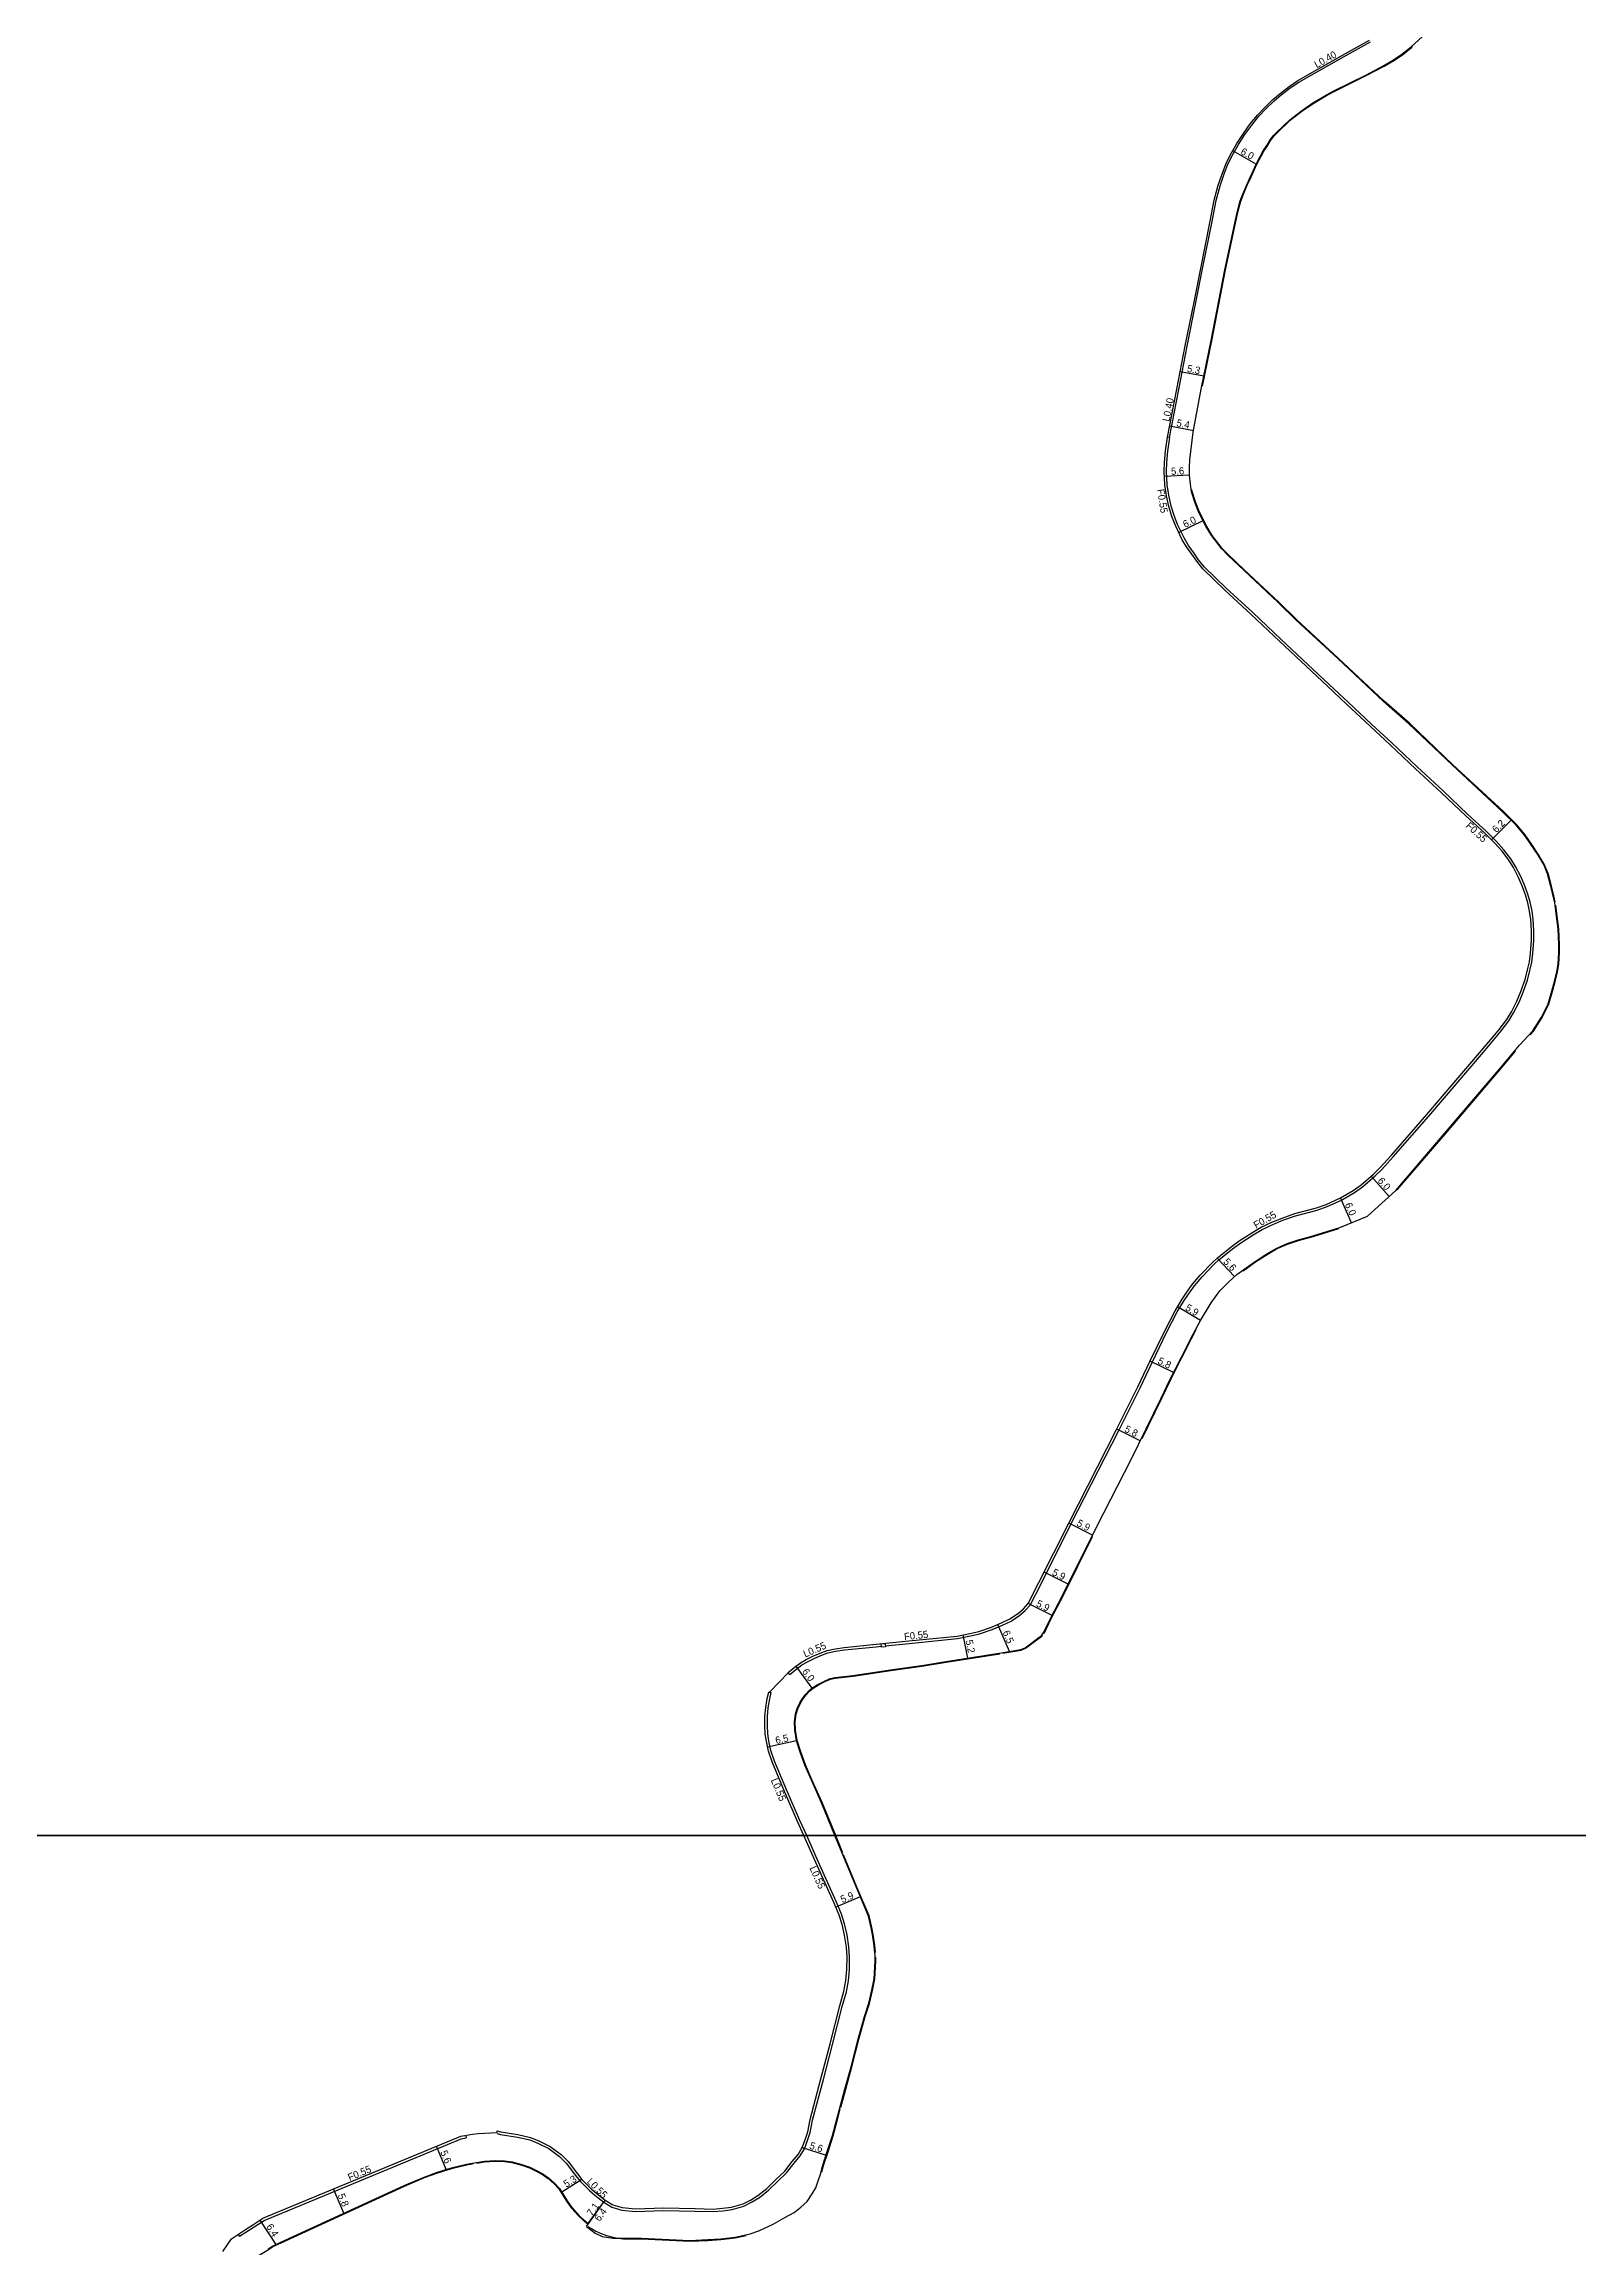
# Model space of a CAD drawing. Header units: metres. Extents: x -24000 to -20000, y -93000 to -89999.
# Drawn here: x -23660.5 to -23321, y -92491.2 to -92003.7 of the extents above; entities that cross this region are included whole.
import ezdxf

# ---------------------------------------------------------------- set-up
doc = ezdxf.new("R2010")
doc.units = ezdxf.units.M
doc.header["$LTSCALE"] = 2.5
for name, color, linetype in [('側溝・桝', 7, 'Continuous'), ('図郭', 7, 'Continuous'), ('幅員', 7, 'Continuous'), ('歩道・分離帯・安全施設', 7, 'Continuous'), ('道路', 7, 'Continuous')]:
    doc.layers.add(name, color=color, linetype=linetype)
doc.styles.get("Standard").update_dxf_attribs({"font": ''})
doc.styles.get('Standard').set_extended_font_data('@MS PGothic')

msp = doc.modelspace()

# ---------------------------------------------------------------- linework, layer by layer
at = {"layer": '側溝・桝'}
for points in [[(-23411.59, -92090.72), (-23409.53, -92080.13), (-23407.69, -92070.5), (-23405.68, -92060.5), (-23404.18, -92053.04), (-23402.17, -92042.93), (-23401.27, -92038.29), (-23400.4, -92035.04), (-23399.42, -92032.15), (-23398.57, -92030.09), (-23397.48, -92027.97), (-23396.32, -92025.89), (-23394.89, -92023.7), (-23393.39, -92021.62), (-23391.8, -92019.67), (-23390.23, -92018.01), (-23388.43, -92016.27), (-23386.86, -92014.95), (-23384.88, -92013.4), (-23382.98, -92012.11), (-23378.56, -92009.59), (-23372.42, -92006.11), (-23367.15, -92003.22)], [(-23474.39, -92358.02), (-23469.15, -92357.48), (-23458.45, -92356.41), (-23455.25, -92355.77), (-23453.58, -92355.36), (-23450.77, -92354.4), (-23448.53, -92353.46), (-23446.59, -92352.54), (-23444.67, -92351.27), (-23443.48, -92350.22), (-23442.36, -92349.01), (-23439.96, -92344.29), (-23433.39, -92331.15), (-23422.79, -92310.4), (-23418.08, -92300.94), (-23415.42, -92295.33), (-23412.22, -92288.71), (-23409.85, -92284.15), (-23408.35, -92281.64), (-23406.99, -92279.69), (-23406.03, -92278.37), (-23404.38, -92276.4), (-23401.67, -92273.62), (-23400.63, -92272.63), (-23397.61, -92270.21), (-23395.82, -92268.88), (-23393.1, -92267.12), (-23391.06, -92265.93), (-23388.73, -92264.83), (-23386.47, -92263.89), (-23383.67, -92262.93), (-23378.93, -92261.65), (-23376.72, -92260.86), (-23373.5, -92259.41), (-23370.65, -92257.77), (-23368.85, -92256.47), (-23366.1, -92254.06), (-23364.59, -92252.63), (-23362.07, -92249.87), (-23354.23, -92240.85), (-23342.15, -92226.68), (-23338.43, -92222.28), (-23336.54, -92219.77), (-23335.47, -92218.01), (-23334.26, -92215.66), (-23333.33, -92213.46), (-23332.41, -92210.79), (-23331.88, -92208.64), (-23331.44, -92206.79), (-23331.19, -92204.85), (-23330.97, -92201.97), (-23330.96, -92199.82), (-23331.12, -92197.33), (-23331.39, -92195.4), (-23331.8, -92193.51), (-23332.33, -92191.74), (-23333.16, -92189.56), (-23333.97, -92187.72), (-23335.03, -92185.61), (-23336.1, -92183.93), (-23337.6, -92181.93), (-23339.3, -92180.01), (-23341.45, -92177.9), (-23345.65, -92174.04), (-23351.06, -92168.92), (-23356.81, -92163.61), (-23362.41, -92158.3), (-23366.8, -92154.22), (-23372.07, -92149.3), (-23376.23, -92145.36), (-23382.19, -92139.81), (-23386.85, -92135.4), (-23393.17, -92129.46), (-23399.02, -92124.04), (-23403.83, -92119.41), (-23405.13, -92117.79), (-23406.21, -92116.26), (-23407.39, -92114.62), (-23408.29, -92113.09), (-23409.79, -92109.97), (-23410.56, -92108.01), (-23411.22, -92105.88), (-23411.72, -92103.51), (-23412.08, -92101.18), (-23412.22, -92098.19), (-23412.18, -92096.27), (-23411.95, -92093.77), (-23411.47, -92090.74)], [(-23411.47, -92090.74), (-23411.99, -92090.64)], [(-23495.55, -92364.35), (-23494.25, -92363.26), (-23492.88, -92362.26), (-23491.68, -92361.56), (-23490.2, -92360.82), (-23488.68, -92360.15), (-23487.12, -92359.61), (-23485.42, -92359.2), (-23483.46, -92358.93), (-23476.44, -92358.23), (-23475.27, -92358.11)], [(-23495.55, -92364.35), (-23495.89, -92363.93)], [(-23491.81, -92400), (-23493.31, -92396.64), (-23496.21, -92390.05), (-23498.96, -92383.52), (-23499.72, -92381.16), (-23500.19, -92379.03), (-23500.44, -92377.53), (-23500.52, -92375.65), (-23500.5, -92373.68), (-23500.33, -92371.76), (-23500, -92369.77), (-23499.66, -92368.39)], [(-23500.21, -92368.27), (-23499.66, -92368.39)], [(-23560.29, -92465.92), (-23559.57, -92466.12), (-23555.81, -92466.7), (-23553.05, -92467.33), (-23551.15, -92468.1), (-23548.86, -92469.25), (-23546.49, -92470.98), (-23545.02, -92472.48), (-23542.98, -92475.17), (-23541.96, -92476.47), (-23540.62, -92477.8), (-23539.86, -92478.54), (-23538.71, -92479.58), (-23536.7, -92481.13), (-23534.94, -92482.21), (-23532.74, -92482.88), (-23529.71, -92483.17), (-23523.48, -92482.93), (-23516.48, -92483.1), (-23512.52, -92483.2), (-23510.39, -92483.02), (-23508.32, -92482.74), (-23505.7, -92481.99), (-23504.01, -92481.14), (-23502.28, -92480.1), (-23500.26, -92478.48), (-23498.29, -92476.53), (-23496.26, -92474.59), (-23494.6, -92472.45), (-23493.28, -92470.86), (-23492.34, -92469.27), (-23491.62, -92467.47), (-23491.06, -92465.71), (-23490.51, -92462.96), (-23488.11, -92454), (-23486.11, -92446.24), (-23483.94, -92437.81), (-23483.04, -92434.58), (-23482.61, -92432.13), (-23482.39, -92429.71), (-23482.33, -92426.89), (-23482.47, -92424.62), (-23482.89, -92421.94), (-23483.44, -92419.5), (-23484.11, -92417.38), (-23485.2, -92414.77), (-23489.25, -92405.74), (-23491.81, -92400)], [(-23617.25, -92488.65), (-23615.91, -92487.74), (-23614.01, -92486.58), (-23611.82, -92485.16), (-23568.24, -92467.07), (-23567.15, -92466.87)], [(-23567.25, -92466.32), (-23567.15, -92466.87)], [(-23617.25, -92488.65), (-23617.57, -92488.19)]]:
    msp.add_lwpolyline(points, dxfattribs=at)
msp.add_lwpolyline([(-23475.33, -92357.58), (-23474.44, -92357.49), (-23474.36, -92358.26), (-23475.25, -92358.36)], close=True, dxfattribs=at)
at = {"layer": '図郭'}
for points in [[(-24000, -92400), (-23200, -92400), (-23200, -91800), (-24000, -91800)], [(-24000, -93000), (-23200, -93000), (-23200, -92400), (-24000, -92400)]]:
    msp.add_lwpolyline(points, close=True, dxfattribs=at)
at = {"layer": '幅員', "flags": 128}
for points in [[(-23392.39, -92030.23), (-23397.6, -92027.34)], [(-23403.99, -92077.18), (-23409.2, -92076.19)], [(-23406.26, -92089.23), (-23411.52, -92088.21)], [(-23407.13, -92099.07), (-23412.7, -92099.33)], [(-23404.17, -92109.13), (-23409.54, -92111.72)], [(-23336.01, -92175.37), (-23340.33, -92179.75)], [(-23363.01, -92258.66), (-23366.97, -92254.12)], [(-23371.29, -92264.42), (-23373.78, -92258.95)], [(-23397.17, -92276.33), (-23401.04, -92272.27)], [(-23404.71, -92286.06), (-23409.8, -92283.03)], [(-23410.66, -92297.58), (-23415.88, -92295.06)], [(-23418.05, -92312.7), (-23423.24, -92310.11)], [(-23428.59, -92333.55), (-23433.84, -92330.87)], [(-23434.02, -92344.41), (-23439.3, -92341.77)], [(-23446.99, -92359.28), (-23449.51, -92353.29)], [(-23437.56, -92351.32), (-23442.8, -92348.7)], [(-23456.17, -92360.75), (-23457.19, -92355.62)], [(-23490.58, -92367.37), (-23494.14, -92362.52)], [(-23494.08, -92379.04), (-23500.46, -92380.44)], [(-23479.96, -92413.57), (-23485.37, -92415.82)], [(-23571.59, -92473.89), (-23573.72, -92468.75)], [(-23492.85, -92469.02), (-23487.52, -92470.73)], [(-23594.22, -92483.57), (-23596.46, -92478.18)], [(-23541.54, -92476.09), (-23546.02, -92478.86)], [(-23609.19, -92490.45), (-23612.69, -92485.05)], [(-23540.53, -92486.47), (-23536.38, -92480.67)], [(-23540.16, -92485.84), (-23536.38, -92480.67)]]:
    msp.add_lwpolyline(points, dxfattribs=at)
at = {"layer": '歩道・分離帯・安全施設'}
for points in [[(-23404.28, -92079.35), (-23402.22, -92069.33), (-23399.15, -92053.66), (-23396.6, -92041.62), (-23396.25, -92040.08), (-23395.8, -92038.41), (-23395.21, -92036.93), (-23394.36, -92034.88), (-23393.84, -92033.69), (-23392.82, -92031.62), (-23392.25, -92030.29), (-23391.29, -92028.51), (-23390.71, -92027.35), (-23389.93, -92026.18), (-23389.3, -92025.16), (-23388.49, -92024.09), (-23387.83, -92023.37), (-23384.86, -92020.56), (-23382.29, -92018.55), (-23379.77, -92016.84), (-23376.81, -92015.08), (-23374.97, -92014.1), (-23368.1, -92010.68), (-23364.09, -92008.59), (-23361.92, -92007.31), (-23360.07, -92006.08), (-23358.02, -92004.42), (-23357.8, -92004.23)], [(-23326.24, -92193.48), (-23326.68, -92191.48), (-23327.16, -92189.69), (-23327.85, -92187.21), (-23328.68, -92185.14), (-23330, -92182.89), (-23331.42, -92180.78), (-23332.89, -92178.65), (-23334.75, -92176.4), (-23337.79, -92173.39), (-23348.88, -92163.12), (-23358.5, -92153.94), (-23364.11, -92149.04), (-23374.23, -92139.55), (-23383.42, -92131.04), (-23387.42, -92127.12), (-23395.05, -92120), (-23398.57, -92116.63), (-23399.9, -92115.25), (-23402.11, -92112.42), (-23403.35, -92110.42), (-23404.94, -92107.25), (-23405.78, -92105.18), (-23406.53, -92102.68), (-23406.6, -92102.24)], [(-23331.81, -92222.86), (-23331.09, -92222.06), (-23329.15, -92219.05), (-23327.64, -92216.03), (-23326.88, -92213.26), (-23326.19, -92210.78), (-23325.77, -92208.96), (-23325.42, -92207.21), (-23325.31, -92204.69), (-23325.29, -92202.99), (-23325.44, -92199.42), (-23325.82, -92196.59), (-23326.13, -92194.17)], [(-23361.18, -92257.15), (-23350.19, -92244.31), (-23338.1, -92230.12), (-23335.05, -92226.51)], [(-23395.31, -92275.09), (-23394.51, -92274.53), (-23392.79, -92273.25), (-23390.31, -92271.65), (-23387.89, -92270.23), (-23385.49, -92269.18), (-23383.07, -92268.37), (-23379.79, -92267.47), (-23379.6, -92267.43), (-23374.14, -92265.71)], [(-23417.62, -92312.16), (-23413.3, -92303.27), (-23411.33, -92299.25), (-23408.81, -92294.22), (-23406.72, -92290.08), (-23405.64, -92288.09)], [(-23439.33, -92355.27), (-23439.21, -92355.12), (-23437.83, -92352.17), (-23435.05, -92346.8), (-23428.58, -92333.87)], [(-23448.43, -92359.69), (-23444.41, -92358.96), (-23443.44, -92358.58), (-23439.8, -92355.88), (-23439.67, -92355.75)], [(-23485.41, -92400), (-23488.38, -92392.67), (-23490.58, -92387.81), (-23492.09, -92384.34), (-23493.14, -92381.48), (-23493.93, -92379), (-23494.3, -92376.7), (-23494.34, -92374.86), (-23494.13, -92373.14), (-23493.76, -92371.96), (-23493.19, -92370.71), (-23492.64, -92369.8), (-23491.95, -92368.89), (-23491.1, -92367.98), (-23490.39, -92367.4), (-23489.45, -92366.79), (-23487.94, -92366.02), (-23486.59, -92365.44), (-23485.56, -92365.19), (-23481.57, -92364.75), (-23473.23, -92363.49), (-23465.88, -92362.45), (-23460.99, -92361.64), (-23449.08, -92359.8)], [(-23483.86, -92403.8), (-23484.22, -92402.93), (-23485.41, -92400)], [(-23476.59, -92425.88), (-23476.75, -92424.36), (-23477.13, -92421.89), (-23477.45, -92420.34), (-23478.01, -92417.79), (-23480.7, -92411.42), (-23483.66, -92404.27)], [(-23484.3, -92460.18), (-23483.2, -92456.13), (-23481.85, -92451.18), (-23480.22, -92444.8), (-23478.89, -92440.06), (-23477.93, -92437.14), (-23477.29, -92434.27), (-23476.76, -92431.73), (-23476.54, -92427.79), (-23476.52, -92426.93)], [(-23488.48, -92474.38), (-23488.09, -92472.99), (-23487.11, -92469.94), (-23485.96, -92466.4), (-23485.01, -92462.79), (-23484.39, -92460.51)], [(-23616.21, -92508.69), (-23616.63, -92507.68), (-23617.16, -92505.61), (-23617.45, -92503.01), (-23617.34, -92501), (-23617.15, -92499.67), (-23616.81, -92497.9), (-23616.37, -92496.8), (-23615.76, -92495.77), (-23614.44, -92493.86), (-23612.72, -92492.69), (-23610.87, -92491.56), (-23609.92, -92490.94), (-23608.1, -92490.11), (-23580.79, -92477.58), (-23576.38, -92475.68), (-23573.65, -92474.67), (-23571.07, -92473.88), (-23569.78, -92473.51), (-23567.01, -92472.83), (-23565.81, -92472.62), (-23565.49, -92472.57)], [(-23564.77, -92472.45), (-23563.11, -92472.19), (-23560.7, -92472.02), (-23558.7, -92472.1), (-23557.03, -92472.33), (-23554.84, -92472.89), (-23553.14, -92473.51), (-23551.63, -92474.23), (-23550.28, -92474.97), (-23549.02, -92475.87), (-23547.76, -92476.96), (-23546.62, -92478.17), (-23544.92, -92480.92), (-23543.85, -92482.42), (-23542.24, -92484.21), (-23540.35, -92485.87)], [(-23540.22, -92486.46), (-23539.43, -92486.94), (-23538.49, -92487.52), (-23537.32, -92488.06), (-23536.13, -92488.51), (-23534.41, -92488.93), (-23532.5, -92489.23), (-23528.38, -92489.24), (-23517.68, -92489.7), (-23513.68, -92489.55), (-23510.79, -92489.39), (-23507.64, -92488.98), (-23505.23, -92488.46)]]:
    msp.add_lwpolyline(points, dxfattribs=at)
at = {"layer": '道路'}
for points in [[(-23485.57, -92400), (-23488.52, -92392.73), (-23490.72, -92387.87), (-23492.23, -92384.4), (-23493.28, -92381.53), (-23494.08, -92379.04), (-23494.45, -92376.72), (-23494.49, -92374.85), (-23494.28, -92373.11), (-23493.9, -92371.9), (-23493.32, -92370.64), (-23492.76, -92369.72), (-23492.06, -92368.79), (-23491.2, -92367.87), (-23490.48, -92367.28), (-23489.52, -92366.66), (-23488.01, -92365.89), (-23486.64, -92365.29), (-23485.58, -92365.04), (-23481.59, -92364.6), (-23473.25, -92363.34), (-23465.9, -92362.3), (-23461.01, -92361.5), (-23448.82, -92359.61), (-23444.45, -92358.82), (-23443.51, -92358.44), (-23439.89, -92355.76), (-23439.78, -92355.65), (-23439.34, -92355.04), (-23437.97, -92352.1), (-23435.18, -92346.73), (-23427.57, -92331.52), (-23420.05, -92316.83), (-23413.43, -92303.21), (-23411.47, -92299.18), (-23408.94, -92294.15), (-23406.86, -92290.01), (-23404.71, -92286.06), (-23402.33, -92282.13), (-23400.46, -92279.49), (-23398.42, -92277.49), (-23396.67, -92275.86), (-23394.6, -92274.41), (-23392.87, -92273.13), (-23390.39, -92271.52), (-23387.96, -92270.1), (-23385.54, -92269.04), (-23383.12, -92268.22), (-23379.83, -92267.33), (-23379.64, -92267.28), (-23373.93, -92265.49), (-23367.75, -92262.98), (-23361.53, -92257.32), (-23350.31, -92244.21), (-23338.22, -92230.02), (-23334.12, -92225.19), (-23331.21, -92221.97), (-23329.28, -92218.98), (-23327.78, -92215.98), (-23327.03, -92213.23), (-23326.34, -92210.75), (-23325.92, -92208.92), (-23325.57, -92207.19), (-23325.46, -92204.69), (-23325.44, -92202.99), (-23325.59, -92199.43), (-23325.97, -92196.61), (-23326.35, -92193.68), (-23326.83, -92191.52), (-23327.3, -92189.73), (-23327.99, -92187.25), (-23328.81, -92185.2), (-23330.13, -92182.97), (-23331.54, -92180.87), (-23333.01, -92178.74), (-23334.87, -92176.5), (-23337.89, -92173.5), (-23348.98, -92163.23), (-23358.6, -92154.05), (-23364.21, -92149.15), (-23374.33, -92139.65), (-23383.53, -92131.15), (-23387.52, -92127.23), (-23395.15, -92120.11), (-23398.68, -92116.74), (-23400.01, -92115.35), (-23402.23, -92112.5), (-23403.48, -92110.5), (-23405.08, -92107.32), (-23405.92, -92105.23), (-23406.68, -92102.71), (-23406.95, -92100.94), (-23407.13, -92099.07), (-23407.15, -92097.26), (-23407.09, -92095.64), (-23406.32, -92089.55), (-23404.58, -92080.07), (-23402.36, -92069.3), (-23399.3, -92053.63), (-23396.75, -92041.59), (-23396.4, -92040.05), (-23395.94, -92038.36), (-23395.35, -92036.88), (-23394.5, -92034.82), (-23393.98, -92033.63), (-23392.96, -92031.56), (-23392.39, -92030.23), (-23391.43, -92028.44), (-23390.84, -92027.28), (-23390.06, -92026.1), (-23389.42, -92025.08), (-23388.61, -92024), (-23387.94, -92023.27), (-23384.96, -92020.44), (-23382.38, -92018.43), (-23379.85, -92016.71), (-23376.88, -92014.95), (-23375.04, -92013.97), (-23368.17, -92010.55), (-23364.16, -92008.46), (-23362, -92007.18), (-23360.16, -92005.96), (-23358.12, -92004.31), (-23355.62, -92002.05)], [(-23492.43, -92400), (-23493.82, -92396.87), (-23496.73, -92390.28), (-23499.49, -92383.72), (-23500.27, -92381.3), (-23500.75, -92379.14), (-23501, -92377.59), (-23501.08, -92375.66), (-23501.06, -92373.65), (-23500.89, -92371.69), (-23500.55, -92369.66), (-23500.21, -92368.27), (-23499.91, -92368.16), (-23495.93, -92363.97), (-23495.89, -92363.93), (-23494.58, -92362.84), (-23493.17, -92361.81), (-23491.93, -92361.09), (-23490.43, -92360.34), (-23488.87, -92359.66), (-23487.27, -92359.1), (-23485.52, -92358.68), (-23483.53, -92358.41), (-23476.49, -92357.7), (-23469.2, -92356.95), (-23458.53, -92355.88), (-23455.37, -92355.25), (-23453.73, -92354.84), (-23450.96, -92353.9), (-23448.75, -92352.97), (-23446.86, -92352.08), (-23444.99, -92350.84), (-23443.85, -92349.84), (-23442.8, -92348.7), (-23440.44, -92344.05), (-23433.87, -92330.91), (-23423.26, -92310.16), (-23418.56, -92300.71), (-23415.9, -92295.1), (-23412.7, -92288.47), (-23410.32, -92283.89), (-23408.8, -92281.35), (-23407.42, -92279.38), (-23406.45, -92278.05), (-23404.78, -92276.04), (-23402.05, -92273.24), (-23400.98, -92272.23), (-23397.93, -92269.79), (-23396.13, -92268.44), (-23393.38, -92266.66), (-23391.31, -92265.45), (-23388.95, -92264.34), (-23386.66, -92263.39), (-23383.83, -92262.42), (-23379.09, -92261.14), (-23376.92, -92260.37), (-23373.74, -92258.93), (-23370.94, -92257.32), (-23369.18, -92256.05), (-23366.46, -92253.67), (-23364.97, -92252.25), (-23362.47, -92249.52), (-23354.64, -92240.5), (-23342.56, -92226.33), (-23338.84, -92221.95), (-23336.98, -92219.48), (-23335.94, -92217.75), (-23334.74, -92215.43), (-23333.83, -92213.27), (-23332.92, -92210.64), (-23332.4, -92208.52), (-23331.97, -92206.7), (-23331.72, -92204.79), (-23331.51, -92201.95), (-23331.49, -92199.84), (-23331.65, -92197.38), (-23331.91, -92195.49), (-23332.31, -92193.65), (-23332.83, -92191.91), (-23333.66, -92189.76), (-23334.45, -92187.95), (-23335.49, -92185.88), (-23336.54, -92184.24), (-23338.02, -92182.27), (-23339.69, -92180.38), (-23341.81, -92178.28), (-23346.02, -92174.43), (-23351.43, -92169.31), (-23357.17, -92163.99), (-23362.77, -92158.68), (-23367.16, -92154.61), (-23372.43, -92149.69), (-23376.59, -92145.74), (-23382.55, -92140.2), (-23387.22, -92135.78), (-23393.54, -92129.85), (-23399.39, -92124.42), (-23404.22, -92119.77), (-23405.55, -92118.12), (-23406.65, -92116.57), (-23407.83, -92114.91), (-23408.76, -92113.34), (-23410.28, -92110.19), (-23411.07, -92108.18), (-23411.73, -92106.01), (-23412.24, -92103.61), (-23412.61, -92101.23), (-23412.75, -92098.2), (-23412.71, -92096.24), (-23412.48, -92093.7), (-23411.99, -92090.65), (-23409.94, -92080.05), (-23408.09, -92070.43), (-23406.08, -92060.42), (-23404.58, -92052.96), (-23402.57, -92042.85), (-23401.67, -92038.2), (-23400.79, -92034.92), (-23399.8, -92032.01), (-23398.94, -92029.92), (-23397.84, -92027.78), (-23396.68, -92025.68), (-23395.23, -92023.47), (-23393.71, -92021.37), (-23392.11, -92019.4), (-23390.52, -92017.72), (-23388.7, -92015.97), (-23387.12, -92014.63), (-23385.12, -92013.07), (-23383.2, -92011.76), (-23378.76, -92009.23), (-23372.62, -92005.75), (-23367.35, -92002.86)], [(-23620.99, -92492.02), (-23619.08, -92489.22), (-23616.21, -92487.27), (-23614.31, -92486.1), (-23612.09, -92484.66), (-23568.35, -92466.52), (-23565.73, -92466.05), (-23564.49, -92465.92), (-23560.29, -92465.67), (-23560.28, -92465.34), (-23559.45, -92465.57), (-23555.7, -92466.14), (-23552.88, -92466.79), (-23550.92, -92467.58), (-23548.57, -92468.77), (-23546.12, -92470.56), (-23544.59, -92472.12), (-23542.54, -92474.83), (-23541.54, -92476.09), (-23540.23, -92477.39), (-23539.48, -92478.13), (-23538.34, -92479.15), (-23536.38, -92480.67), (-23534.71, -92481.69), (-23532.63, -92482.32), (-23529.69, -92482.61), (-23523.49, -92482.37), (-23516.46, -92482.54), (-23512.53, -92482.63), (-23510.45, -92482.46), (-23508.44, -92482.19), (-23505.9, -92481.46), (-23504.28, -92480.64), (-23502.6, -92479.63), (-23500.64, -92478.06), (-23498.68, -92476.12), (-23496.68, -92474.21), (-23495.04, -92472.1), (-23493.74, -92470.53), (-23492.85, -92469.02), (-23492.15, -92467.28), (-23491.6, -92465.57), (-23491.06, -92462.83), (-23488.66, -92453.85), (-23486.65, -92446.1), (-23484.48, -92437.67), (-23483.59, -92434.46), (-23483.17, -92432.06), (-23482.95, -92429.67), (-23482.89, -92426.9), (-23483.03, -92424.68), (-23483.45, -92422.05), (-23483.98, -92419.65), (-23484.64, -92417.58), (-23485.71, -92414.99), (-23489.77, -92405.97), (-23492.43, -92400)], [(-23610.95, -92491.44), (-23609.99, -92490.81), (-23608.16, -92489.97), (-23580.86, -92477.44), (-23576.44, -92475.54), (-23573.7, -92474.53), (-23571.11, -92473.74), (-23569.81, -92473.36), (-23567.04, -92472.69), (-23565.84, -92472.47), (-23563.12, -92472.04), (-23560.7, -92471.87), (-23558.68, -92471.95), (-23557, -92472.19), (-23554.8, -92472.75), (-23553.08, -92473.38), (-23551.57, -92474.1), (-23550.2, -92474.84), (-23548.93, -92475.75), (-23547.66, -92476.86), (-23546.5, -92478.08), (-23544.8, -92480.83), (-23543.74, -92482.32), (-23542.14, -92484.11), (-23540.16, -92485.84), (-23540.53, -92486.47), (-23538.61, -92487.98), (-23537.03, -92488.69), (-23534.71, -92489.08), (-23528.38, -92489.09), (-23517.68, -92489.55), (-23513.69, -92489.4), (-23510.8, -92489.24), (-23507.66, -92488.83), (-23504.3, -92488.11), (-23502.38, -92487.48), (-23499.25, -92485.95), (-23496.69, -92484.46), (-23494.58, -92483.38), (-23493.12, -92482.24), (-23491.74, -92480.97), (-23490.64, -92479.29), (-23489.82, -92477.92), (-23489.29, -92476.35), (-23488.8, -92474.94), (-23488.24, -92472.95), (-23487.26, -92469.9), (-23486.11, -92466.35), (-23485.16, -92462.76), (-23483.35, -92456.09), (-23481.99, -92451.14), (-23480.37, -92444.76), (-23479.04, -92440.01), (-23478.07, -92437.1), (-23477.44, -92434.24), (-23476.91, -92431.71), (-23476.69, -92427.79), (-23476.66, -92426.7), (-23476.9, -92424.38), (-23477.28, -92421.92), (-23477.59, -92420.38), (-23478.15, -92417.83), (-23480.84, -92411.48), (-23484.35, -92402.99), (-23485.57, -92400)]]:
    msp.add_lwpolyline(points, dxfattribs=at)

# ---------------------------------------------------------------- texts
at = {"layer": '側溝・桝'}
for s, rotation, p in [('L0.40', 29.5619, (-23378.99, -92009.07)), ('L0.40', 79.0256, (-23411.59, -92087.29)), ('F0.55', 278.8348, (-23414.33, -92102.25)), ('F0.55', 317.4735, (-23346.16, -92176.81)), ('F0.55', 30.223, (-23392.4, -92265.81)), ('L0.55', 23.5753, (-23492.15, -92360.65)), ('F0.55', 5.9325, (-23470.2, -92356.8)), ('L0.55', 292.8425, (-23499.8, -92387.74)), ('L0.55', 294.1981, (-23491.24, -92407.2)), ('F0.55', 22.5323, (-23592.92, -92476.44)), ('L0.55', 315.1951, (-23540.57, -92476.71))]:
    msp.add_text(s, height=1.6, rotation=rotation, dxfattribs=at).set_placement(p)
at = {"layer": '幅員'}
for s, rotation, p in [('6.0', 331.0067, (-23396, -92027.94)), ('5.3', 349.1405, (-23407.8, -92076.2)), ('5.4', 349.0256, (-23410.12, -92088.22)), ('5.6', 2.6447, (-23411.2, -92099.01)), ('6.0', 25.7416, (-23408.13, -92110.76)), ('6.2', 45.3663, (-23339.25, -92178.29)), ('6.0', 311.1335, (-23365.65, -92255.25)), ('6.0', 294.4056, (-23372.84, -92260.4)), ('5.6', 313.6257, (-23399.8, -92273.2)), ('5.9', 329.2175, (-23408.22, -92283.68)), ('5.8', 334.2295, (-23414.32, -92295.53)), ('5.8', 333.5418, (-23421.68, -92310.61)), ('5.9', 332.9331, (-23432.24, -92331.41)), ('5.9', 333.4184, (-23437.69, -92342.3)), ('5.9', 333.4205, (-23441.21, -92349.22)), ('5.2', 281.3037, (-23456.69, -92356.88)), ('6.5', 292.8014, (-23448.52, -92355.01)), ('6.0', 306.2771, (-23492.93, -92363.75)), ('6.5', 12.424, (-23498.57, -92379.77)), ('5.9', 22.5687, (-23483.94, -92414.95)), ('5.6', 292.5323, (-23572.91, -92470.04)), ('5.6', 342.1943, (-23491.32, -92469.24)), ('5.3', 31.6791, (-23545, -92477.93)), ('5.8', 292.5323, (-23595.6, -92479.59)), ('7.1', 54.4493, (-23539.3, -92484.32)), ('6.4', 53.8759, (-23537.65, -92485.5)), ('6.4', 302.9229, (-23611.44, -92486.52))]:
    msp.add_text(s, height=1.6, rotation=rotation, dxfattribs=at).set_placement(p)

doc.saveas('drawing.dxf')
